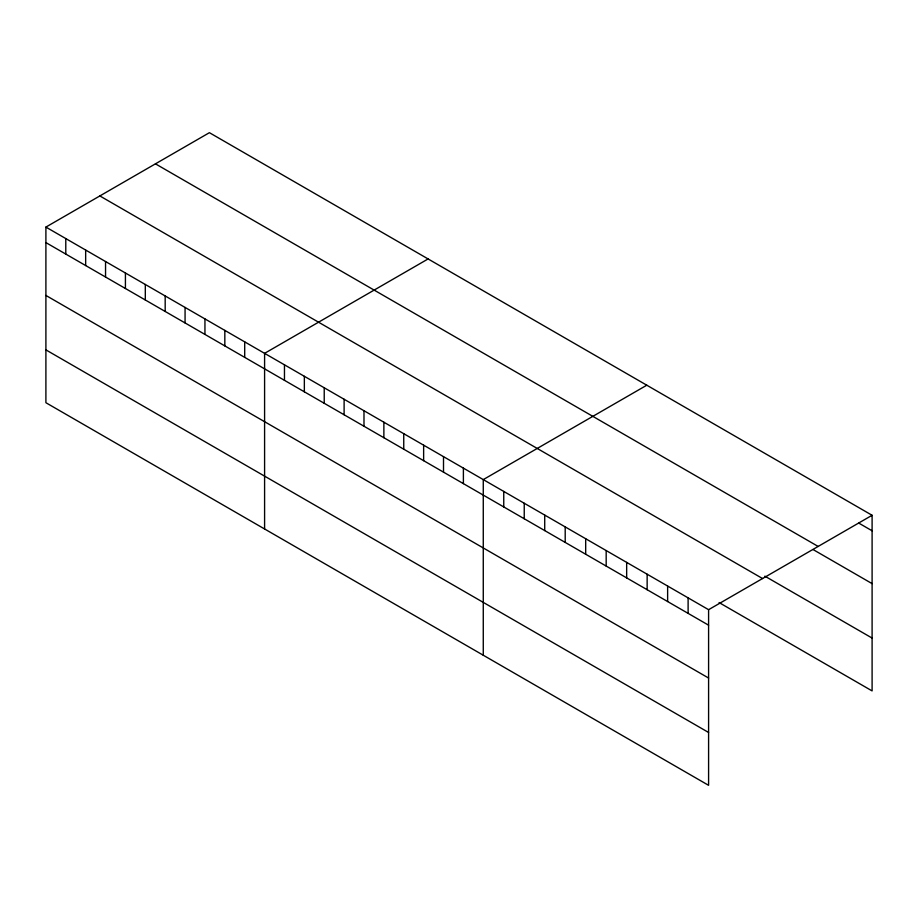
<?xml version="1.0" encoding="UTF-8"?>
<svg xmlns="http://www.w3.org/2000/svg" width="918" height="918" viewBox="0 0 918 918"><rect width="100%" height="100%" fill="white"/><g stroke="black" fill="none" stroke-linecap="round" stroke-linejoin="round"><path stroke-width="1.38" d="M45.9 227.09L708.593 609.69L708.593 785.315L45.9 402.715L45.9 227.09L209.407 132.685L872.1 515.285L872.1 690.91L719.081 602.564M428.098 258.945L264.591 353.35L264.591 528.975M646.788 385.204L483.27 479.609L483.27 655.234M708.593 609.69L872.1 515.285M858.846 523.134L872.1 530.788M155.452 163.84L818.145 546.439M813.061 549.538L872.1 583.63M764.866 576.16L872.1 638.067M99.855 195.936L762.548 578.535M45.9 242.593L708.593 625.192M45.9 295.435L708.593 678.035M45.9 349.873L708.593 732.472M688.11 597.859L688.11 613.362M667.627 586.04L667.627 601.531M647.144 574.209L647.144 589.712M626.661 562.39L626.661 577.881M606.178 550.559L606.178 566.062M585.684 538.728L585.684 554.231M565.201 526.909L565.201 542.412M544.718 515.078L544.718 530.581M524.235 503.259L524.235 518.75M503.752 491.428L503.752 506.931M463.395 468.123L463.395 483.625M443.509 456.648L443.509 472.15M423.634 445.173L423.634 460.675M403.748 433.686L403.748 449.189M383.873 422.211L383.873 437.714M363.987 410.736L363.987 426.239M344.112 399.261L344.112 414.752M324.226 387.775L324.226 403.277M304.351 376.3L304.351 391.802M284.465 364.825L284.465 380.327M244.704 341.863L244.704 357.366M224.83 330.388L224.83 345.891M204.944 318.913L204.944 334.416M185.069 307.438L185.069 322.929M165.183 295.952L165.183 311.454M145.308 284.477L145.308 299.979M125.422 273.002L125.422 288.504M105.547 261.527L105.547 277.018M85.661 250.04L85.661 265.543M65.786 238.565L65.786 254.068"/></g></svg>
